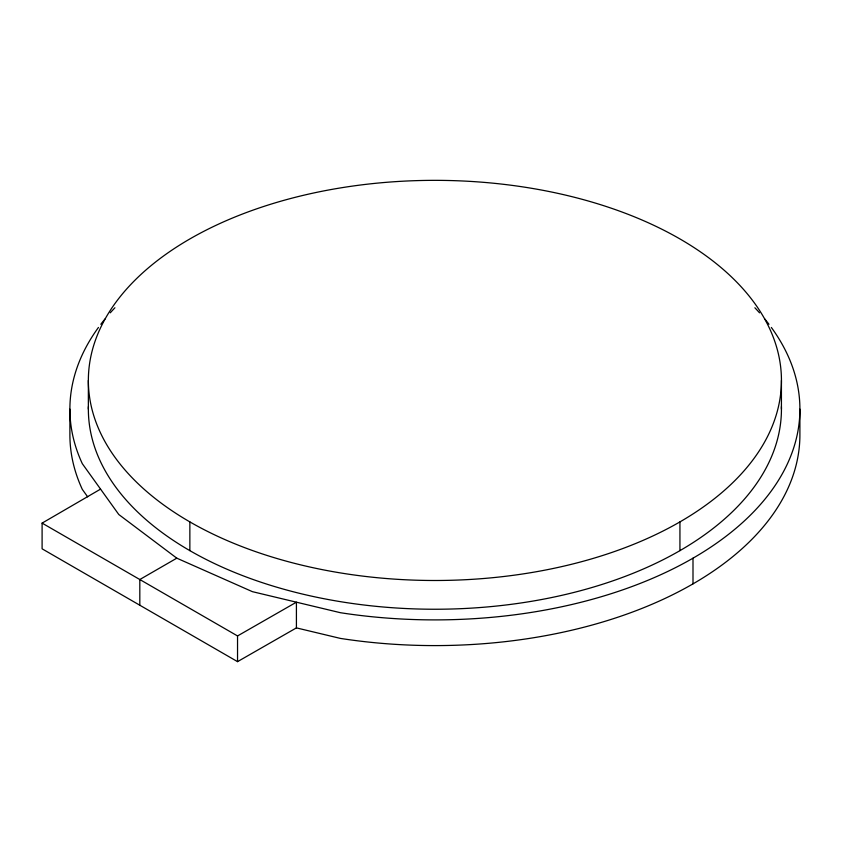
<?xml version="1.0" encoding="UTF-8"?>
<svg xmlns="http://www.w3.org/2000/svg" width="842" height="842" viewBox="0 0 842 842"><rect width="100%" height="100%" fill="white"/><g stroke="black" fill="none" stroke-linecap="round" stroke-linejoin="round"><path stroke-width="1.26" d="M799.9 409.159L799.9 434.872A365.007 210.732 0 0 1 340.431 638.415L296.416 627.89L237.539 661.644L42.1 548.816L42.1 523.114L100.566 489.118M771.346 327.454A365.007 210.732 0 0 1 709.985 547.679A365.007 210.732 0 0 1 340.431 612.713L252.4 591.663L176.799 558.172L139.814 579.528L139.814 605.23M42.1 523.114L237.539 635.942L296.416 602.188L296.416 627.89M176.799 558.172L118.796 514.525L82.327 463.71A365.007 210.732 0 0 1 98.451 327.454M87.652 496.822L82.327 489.413A365.007 210.732 0 0 1 69.897 434.872L69.897 409.159M781.429 380.426L781.429 409.159M692.998 558.172L692.998 583.874M679.936 521.893L679.936 550.636M237.539 635.942L237.539 661.644M189.86 521.893A346.536 200.07 0 0 0 769.63 432.209A346.536 200.07 0 0 0 345.209 187.166A346.536 200.07 0 0 0 189.86 521.893L189.86 550.636M88.357 380.426L88.357 409.159M100.819 324.265A365.007 210.732 0 0 1 104.976 319.013M110.27 312.824A365.007 210.732 0 0 1 114.922 307.772M754.874 307.772A365.007 210.732 0 0 1 759.526 312.824M764.82 319.013A365.007 210.732 0 0 1 768.967 324.265M781.408 406.633A346.536 200.07 0 0 1 434.893 609.24A346.536 200.07 0 0 1 88.389 406.633"/></g></svg>
